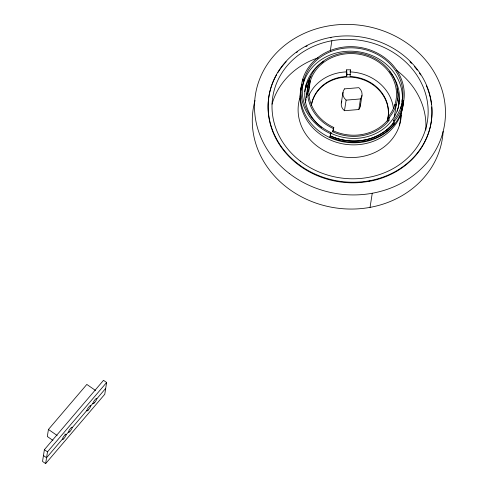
<?xml version="1.0" encoding="UTF-8"?>
<svg xmlns="http://www.w3.org/2000/svg" width="488" height="488" viewBox="0 0 488 488"><rect width="100%" height="100%" fill="white"/><g stroke="black" fill="none" stroke-linecap="round" stroke-linejoin="round"><path stroke-width="0.73" d="M387.143 121.292A38.814 34.459 8.9 0 0 350.073 76.506L350.439 69.839A43.987 39.052 8.9 0 0 346.614 69.839L346.291 71.901L346.7 76.506A38.814 34.459 8.9 0 0 311.423 105.085A38.814 34.459 8.9 0 1 357.057 77.952A38.814 34.459 8.9 0 1 387.393 120.67M44.377 449.68L42.535 461.441L45.646 463.6L104.774 394.261L106.616 382.494L103.505 380.341L44.377 449.68L47.488 451.833L45.646 463.6M95.544 390.473L86.827 384.434L48.434 429.458L47.33 436.516L52.93 440.402M300.01 97.02L300.358 94.782M300.59 93.293L300.828 91.805M301.059 90.317L301.291 88.828M301.639 86.596L301.877 85.107A51.752 45.945 8.9 0 0 343.723 144.027A51.752 45.945 8.9 0 0 403.265 102.547M302.505 81.063L302.816 79.08L304.061 79.422L303.536 82.801M305.891 86.821L306.397 83.588M305.293 102.449L308.032 84.967M306.427 97.49L306.659 96.038M306.885 94.587L307.684 89.499M307.91 88.047L308.135 86.596M308.477 84.418L309.044 80.788L310.289 81.13L308.684 91.372M312.314 101.376L312.411 100.79M330.882 37.936L330.974 37.35M330.248 51.142L331.877 40.736M394.176 124.123A51.752 45.945 8.9 0 1 329.949 136.915L331.016 132.596A50.459 44.798 8.9 0 1 308.526 69.692A50.459 44.798 8.9 0 1 379.396 55.577A50.459 44.798 8.9 0 1 393.645 120.127L393.127 123.421L394.176 124.123L394.694 120.829A51.752 45.945 8.9 0 0 380.079 54.625A51.752 45.945 8.9 0 0 307.397 69.101A51.752 45.945 8.9 0 0 330.461 133.62M329.949 136.915L331.016 132.596M388.924 120.609A45.28 40.205 8.9 0 1 332.718 131.803L333.792 127.49A43.987 39.052 8.9 0 1 314.18 72.645A43.987 39.052 8.9 0 1 375.961 60.341A43.987 39.052 8.9 0 1 388.387 116.614L387.868 119.908L388.924 120.609L389.436 117.315A45.28 40.205 8.9 0 0 376.651 59.39A45.28 40.205 8.9 0 0 313.052 72.059A45.28 40.205 8.9 0 0 333.237 128.509M332.718 131.803L333.792 127.49M341.325 102.925L342.985 92.336M346.7 76.506L347.023 74.444L346.614 69.839M350.439 69.839L350.116 71.901A43.987 39.052 8.9 0 1 393.432 108.519M344.491 88.871A9.644 8.558 8.9 0 0 346.114 100.138L344.467 110.709L358.814 109.526A9.644 8.558 8.9 0 0 360.394 104.017M358.814 109.526L360.473 98.936A9.644 8.558 8.9 0 0 358.826 87.669L344.504 88.877M360.333 106.055L361.992 95.471M276.537 74.859A82.155 72.938 8.9 0 0 283.601 150.377A82.155 72.938 8.9 0 0 361.535 182.439L369.099 181.396L369.19 180.81M370.05 207.376L372.259 193.254M394.761 105.829L394.987 104.365L396.238 104.707L394.304 117.053M397.415 111.258L397.824 108.671M400.794 108.781L401.215 106.073L402.466 106.414L401.844 110.386M399.538 125.099L401.52 112.447M47.488 451.833L106.616 382.494M62.257 439.316L46.567 457.72L43.456 455.56M66.093 434.814L68.399 432.112M72.242 427.61L86.827 410.5M90.67 405.998L92.97 403.295M96.813 398.794L105.695 388.375M346.126 100.125L360.473 98.936M388.387 116.614L389.436 117.315M393.645 120.127L394.694 120.829M64.849 433.954L66.093 434.814M48.434 429.458L57.151 435.497M393.127 123.421A50.459 44.798 8.9 0 1 330.504 135.89M393.627 122.866A50.459 44.798 8.9 0 1 330.339 135.914M302.328 87.901A50.459 44.798 8.9 0 1 360.248 52.076A50.459 44.798 8.9 0 1 401.655 105.646M403.582 100.491A51.752 45.945 8.9 0 1 344.79 142.093A51.752 45.945 8.9 0 1 301.822 84.339M401.282 115.205A51.752 45.945 8.9 0 1 341.74 156.685A51.752 45.945 8.9 0 1 299.894 97.765M303.249 81.307A51.752 45.945 8.9 0 1 303.786 80.069M389.644 71.577A47.482 42.157 8.9 0 1 388.466 124.397A47.482 42.157 8.9 0 1 330.388 132.974M321.757 127.582A47.482 42.157 8.9 0 1 323.501 61.518M396.982 88.731A47.482 42.157 8.9 0 1 398.226 108.324M304.762 91.622A47.482 42.157 8.9 0 1 311.039 76.232M401.917 99.759A50.459 44.798 8.9 0 1 401.929 101.73M305.165 89.091A50.459 44.798 8.9 0 1 308.617 84.168M397.488 98.863A50.459 44.798 8.9 0 1 399.013 103.981M272.029 104.2A78.275 69.491 8.9 0 1 318.145 57.81M396.28 70.107A78.275 69.491 8.9 0 1 425.798 130.058M443.141 131.388A95.739 84.997 8.9 0 1 333.871 207.638A95.739 84.997 8.9 0 1 255.011 100.546M431.715 106.915A82.155 72.938 8.9 0 1 369.099 181.396M277.977 72.431A82.155 72.938 8.9 0 1 286.188 61.708M296.484 52.545A82.155 72.938 8.9 0 1 297.674 51.685M305.86 46.616A82.155 72.938 8.9 0 1 307.184 45.921M409.938 61.762A82.155 72.938 8.9 0 1 411.506 63.361M414.501 66.673A82.155 72.938 8.9 0 1 417.283 70.126M419.43 73.096A82.155 72.938 8.9 0 1 420.644 74.926M426.414 85.76A82.155 72.938 8.9 0 1 431.423 104.133M344.455 110.727A9.644 8.558 8.9 0 1 341.832 101.15M387.868 119.908A43.987 39.052 8.9 0 1 333.274 130.784M305.689 101.083A45.28 40.205 8.9 0 1 306.092 99.668M394.804 114.93A45.28 40.205 8.9 0 1 394.7 116.394M347.023 74.444A38.814 34.459 8.9 0 1 350.396 74.444M308.721 95.898A43.987 39.052 8.9 0 1 346.291 71.901M63.647 438.871A3.233 0.714 -55.3 0 0 66.051 434.442A3.233 0.714 -55.3 0 0 62.83 437.895A3.233 0.714 -55.3 0 0 63.647 438.871M94.367 402.85A3.233 0.714 -55.3 0 0 96.764 398.415A3.233 0.714 -55.3 0 0 93.543 401.874A3.233 0.714 -55.3 0 0 94.367 402.85M88.224 410.054A3.233 0.714 -55.3 0 0 90.622 405.62A3.233 0.714 -55.3 0 0 87.401 409.078A3.233 0.714 -55.3 0 0 88.224 410.054M69.79 431.666A3.233 0.714 -55.3 0 0 72.194 427.232A3.233 0.714 -55.3 0 0 68.973 430.69A3.233 0.714 -55.3 0 0 69.79 431.666M300.382 161.192A78.275 69.491 8.9 0 0 427.079 123.128A78.275 69.491 8.9 0 0 322.788 42.92A78.275 69.491 8.9 0 0 300.382 161.192M299.608 165.042A82.155 72.938 8.9 0 0 431.227 121.921A82.155 72.938 8.9 0 0 319.414 40.272A82.155 72.938 8.9 0 0 299.608 165.042M289.201 173.405A95.739 84.997 8.9 0 0 444.165 126.849A95.739 84.997 8.9 0 0 316.608 28.743A95.739 84.997 8.9 0 0 289.201 173.405"/></g></svg>
